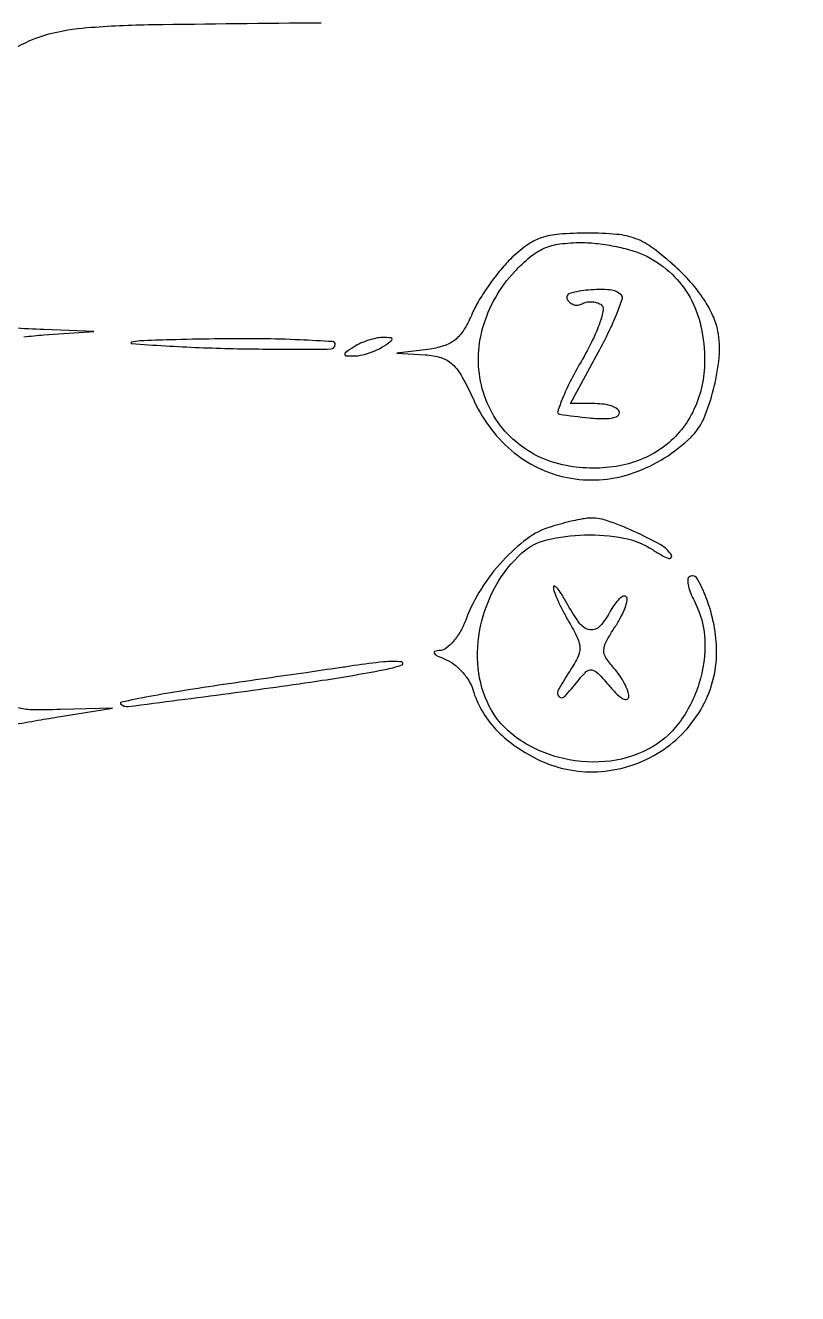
# Model space of a CAD drawing. Extents: x 24 to 1546, y 0 to 2379.
# Drawn here: x 632.3 to 713.8, y 1345.1 to 1478.9 of the extents above; entities that cross this region are included whole.
import ezdxf

# ---------------------------------------------------------------- set-up
doc = ezdxf.new("R2010")
doc.units = 0
doc.header["$MEASUREMENT"] = 0
doc.layers.get('0').update_dxf_attribs({"linetype": 'CONTINUOUS'})

msp = doc.modelspace()

# ---------------------------------------------------------------- linework, layer by layer
for points in [[(339.46395, 1554.999339, -0.000003), (282.698834, 1555.153426, -0.227171)], [(465.537864, 1516.025958, 0.00052), (514.769083, 1516.135333, 0.000015), (559.321584, 1516.282001, 0.198049), (559.82472, 1516.491386, 0.666901), (559.738404, 1516.700818, 0.000016), (515.705282, 1516.855093, 0.000528), (466.942902, 1516.972909, 0.000315)], [(631.5, 1476.684452, -0.066435), (634.773326, 1478.014282, -0.043654), (638.790692, 1478.687219, -0.016172), (645.671988, 1479.006554, -0.001353), (663.5, 1479.208497)], [(302.225653, 1186.047247, -0.000033), (424.8983, 1186.005815, -0.00004), (547.358432, 1185.946715, -0.198766), (549.570127, 1185.029873, 0.173075), (550.291384, 1184.687988, 0.041462), (551.637301, 1184.66509, 0.032602), (553.458309, 1184.905106, 0.015424), (555.767481, 1185.438663, -0.015869), (557.807001, 1185.908001, -0.024071), (559.607074, 1186.173274, -0.020949), (561.040309, 1186.254036, -0.263779), (561.498073, 1186.003118, -0.135735), (561.786806, 1185.013027, -0.000274), (562.006269, 1168.617677, -0.002149), (562.133706, 1153.69362, -0.00668)], [(536.964378, 1344.75, -0.007776), (537.04848, 1348.514513, -0.158293), (537.436324, 1349.570881, -0.329465), (538.237721, 1349.791309, -0.030831), (540.213208, 1348.885894, 0.137609), (542.642006, 1348.348128, 0.052712), (546.088408, 1348.907592, 0.045261), (550.043211, 1350.381377, 0.034371), (554.070129, 1352.665107, -0.030398), (555.680958, 1353.595608, -0.029854), (557.402314, 1354.33021, -0.031258), (558.985756, 1354.787546, -0.090865), (560.119559, 1354.83002), (562.398891, 1354.5), (562.25368, 1296, 0.000011), (562.194109, 1271.777433, 0.000011), (562.135194, 1247.372216, 0.000011), (562.084427, 1225.948068, 0.000042)], [(632.106756, 1446.033434, -0.018377), (634.25, 1446.262758), (639.5, 1446.630035), (634.25, 1446.815018, -0.009804), (630.987826, 1446.994057, -0.108255)], [(630.940625, 1405.10957, -0.00235), (633.601862, 1405.578647, -0.003226), (636, 1405.973826), (641.5, 1406.843732), (636, 1406.713461, -0.009701), (632.721138, 1406.699426, -0.086332), (631.308396, 1406.967253, -0.187624)], [(669.79548, 1002.302636, -0.00002), (669.596685, 899.530331, -0.000025), (669.388942, 796.915146, -0.198373)]]:
    msp.add_lwpolyline(points, format="xyb")
for points in [[(683.496363, 1454.25, 0.027575), (682.334851, 1452.965171, 0.018203), (681.140014, 1451.372032, 0.018335), (680.088414, 1449.732925, 0.033475), (679.373473, 1448.314363, -0.039997), (678.545489, 1446.723416, -0.087559), (677.628062, 1445.70747, -0.090292), (676.437563, 1445.085346, -0.044575), (674.763473, 1444.7244), (671.5, 1444.320074), (674.505852, 1444.160037, -0.062268), (676.180533, 1443.859502, -0.11518), (677.365916, 1443.162906, -0.077741), (678.404105, 1441.81127, -0.017427), (679.71064, 1439.206772, 0.115906), (683.911795, 1433.803638, 0.129873), (689.914342, 1431.117164, 0.126932), (696.568967, 1431.717666, 0.108009), (702.567325, 1435.459076, 0.099121), (703.904149, 1437.411751, 0.038714), (704.95366, 1440.523049, 0.038692), (705.531908, 1443.879545, 0.069789), (705.403541, 1446.662476, 0.061945), (704.888403, 1448.275203, 0.03799), (703.914949, 1450.020202, 0.034404), (702.559308, 1451.790285, 0.02844), (700.889401, 1453.480954, 0.022764), (698.54266, 1455.414616, 0.070203), (696.746118, 1456.404237, 0.06923), (694.732019, 1456.865379, 0.021713), (691.633483, 1457, 0.019311), (688.675184, 1456.885704, 0.062249), (686.749875, 1456.492277, 0.075483), (685.186848, 1455.685319, 0.038359)], [(697.90116, 1454.551112, -0.069457), (700.5599, 1452.669261, -0.07853), (702.474039, 1450.200001, -0.073658), (703.616187, 1447.125009, -0.052194), (704, 1443.45826, -0.108875), (702.880314, 1438.377131, -0.123581), (699.751372, 1434.505509, -0.117179), (695.016321, 1432.436899, -0.091261), (689.381699, 1432.456216, -0.139257), (683.757157, 1435.25818, -0.143922), (680.532289, 1440.565609, -0.135621), (680.593579, 1447.030584, -0.118622), (683.933084, 1452.928367, -0.031768), (685.583862, 1454.484586, -0.070073), (687.055618, 1455.391977, -0.070606), (688.71357, 1455.853677, -0.032666), (690.95087, 1456, -0.029498), (692.744318, 1455.894101, -0.021894), (694.703753, 1455.574389, -0.022283), (696.532165, 1455.107364, -0.045685)], [(689.510081, 1449.983688, 0.090427), (689.820631, 1449.639411, 0.095498), (690.22714, 1449.434921, 0.099685), (690.665803, 1449.401101, 0.108373), (691.069098, 1449.542705, -0.086823), (691.501521, 1449.715602, -0.059609), (692.028897, 1449.762169, -0.058261), (692.566391, 1449.682365, -0.072574), (693.029273, 1449.481908, -0.304832), (693.288857, 1448.909042, -0.040872), (692.946662, 1447.557686, -0.03261), (692.180329, 1445.71908, -0.014896), (690.955883, 1443.422891, 0.011613), (689.824611, 1441.334566, 0.020684), (689.006497, 1439.559481, 0.017575), (688.494234, 1438.179155, 0.46877), (688.676609, 1437.88598, 0.007329), (691.814948, 1437.498181, 0.03396), (693.639937, 1437.424422, 0.07117), (694.664954, 1437.599951, 0.325599), (695, 1438.059913, 0.240897), (694.815578, 1438.420482, 0.068907), (694.243562, 1438.723849, 0.052858), (693.411205, 1438.931441, 0.034713), (692.424891, 1439), (689.849782, 1439), (692.803945, 1444.454279, 0.011168), (693.896779, 1446.584248, 0.017501), (694.730017, 1448.466669, 0.011897), (695.311672, 1450.021744, 0.287427), (695.212387, 1450.454279, 0.179409), (694.02341, 1451.000084, 0.039435), (691.737985, 1450.992058, 0.047594), (689.765754, 1450.638352, 0.499128)], [(643.5, 1445.342983, 0.009082), (650.646879, 1444.923788, 0.009025), (657.819078, 1444.763287, 0.00257), (664.525441, 1444.768762, 0.413381), (665.002334, 1445.25, 0.396285), (664.719625, 1445.548814, 0.003351), (661.255373, 1445.728367, 0.009183), (657.139037, 1445.83837, 0.005513), (652.25, 1445.825293, 0.002594), (647.600174, 1445.737447, 0.007747), (644.420312, 1445.611547, 0.045002), (643.489487, 1445.475615, 0.855144)], [(667, 1445, 0.007261), (666.113979, 1444.408994, 0.246842), (666, 1444.192188, 0.399741), (666.133247, 1444.052153, 0.012417), (667, 1444.030626, 0.050718), (667.682758, 1444.10006, 0.027466), (668.5, 1444.315379, 0.027073), (669.315994, 1444.628749, 0.038252), (670, 1445, 0.007261), (670.886021, 1445.591006, 0.246842), (671, 1445.807812, 0.399741), (670.866753, 1445.947847, 0.012417), (670, 1445.969374, 0.050718), (669.317242, 1445.89994, 0.027466), (668.5, 1445.684621, 0.027073), (667.684006, 1445.371251, 0.038252)], [(687.784319, 1426.009709, 0.087317), (685.270444, 1424.74256, 0.046693), (682.680734, 1422.404367, 0.044487), (680.40426, 1419.435523, 0.051618), (678.817657, 1416.25, -0.038304), (678.236744, 1415.001602, -0.046021), (677.50138, 1413.936068, -0.052371), (676.729449, 1413.187405, -0.15742), (676.049112, 1412.936614, 0.061091), (675.535247, 1412.852144, 0.503569), (675.465551, 1412.662884, 0.137492), (675.77981, 1412.388715, 0.0152), (676.66206, 1412.001369, -0.068455), (677.541599, 1411.497772, -0.045336), (678.396467, 1410.70566, -0.045073), (679.100995, 1409.764892, -0.064233), (679.53034, 1408.814755, 0.057068), (680.489584, 1406.608552, 0.055855), (681.928414, 1404.658782, 0.051826), (683.867752, 1402.9582, 0.038419), (686.315351, 1401.492569, 0.128438), (692.679159, 1400.154375, 0.123445), (698.990808, 1402.06443, 0.125155), (703.593684, 1406.69617, 0.13411), (705.272727, 1412.843534, 0.048914), (704.998453, 1415.640462, 0.040822), (704.181477, 1418.512924, 0.048956), (703.168767, 1420.574892, 0.483619), (702.337959, 1420.671293, 0.213066), (702.214258, 1420.3481, 0.043103), (702.302384, 1419.724821, 0.038524), (702.541552, 1418.961459, 0.027699), (702.91898, 1418.151388, -0.114215), (704.021814, 1414.070724, -0.08506), (703.400224, 1409.431824, -0.084947), (701.267959, 1405.258998, -0.113397), (698.032733, 1402.516927, -0.100237), (693.470167, 1401.217561, -0.086), (688.491945, 1401.686598, -0.089127), (684.114513, 1403.765101, -0.120143), (681.264742, 1407.076801, -0.094184), (680.102953, 1411.062753, -0.076605), (680.357295, 1415.511342, -0.074721), (681.959666, 1419.778926, -0.081903), (684.709578, 1423.237172, -0.125665), (687.342769, 1424.626648, -0.053178), (691.333363, 1425.145395, -0.052652), (695.46, 1424.805441, -0.098476), (698.555128, 1423.555836, 0.016864), (699.545799, 1422.953463, 0.058454), (700.236828, 1422.664705, 0.302289), (700.485499, 1422.743833, 0.317349), (700.501046, 1422.998307, 0.127612), (699.326963, 1424.121771, 0.021855), (696.544775, 1425.520411, 0.023249), (693.627884, 1426.670676, 0.099343), (691.782119, 1426.914047, 0.030335), (691.111381, 1426.828, 0.008556), (690.078891, 1426.612942, 0.008591), (688.918073, 1426.329307, 0.008969)], [(688.040038, 1419.654292, 0.102087), (688.116545, 1419.16836, 0.014484), (688.501711, 1418.227593, 0.015992), (689.032214, 1417.128089, 0.01301), (689.667913, 1415.985032, -0.021427), (690.597726, 1414.244816, -0.113518), (690.833848, 1413.197768, -0.119594), (690.582229, 1412.179805, -0.02492), (689.64486, 1410.58074, 0.019837), (688.518902, 1408.703933, 0.358273), (688.640432, 1408.062867, 0.400322), (689.247588, 1408.103105, 0.020523), (690.640424, 1409.75, -0.035315), (691.504723, 1410.712735, -0.241652), (692.095766, 1410.891951, -0.159317), (692.743393, 1410.541688, -0.014087), (694.000666, 1409.139216, 0.025152), (694.770203, 1408.318098, 0.06829), (695.412696, 1407.848513, 0.19691), (695.809227, 1407.806347, 0.33358), (696, 1408.060475, 0.087842), (695.89144, 1408.673631, 0.032587), (695.536327, 1409.478271, 0.031075), (695.025613, 1410.32469, 0.032645), (694.42154, 1411.086697, -0.039234), (693.587983, 1412.1671, -0.153633), (693.36289, 1412.968485, -0.118568), (693.610452, 1413.87322, -0.019231), (694.556998, 1415.446646, 0.023061), (695.173285, 1416.489073, 0.034309), (695.604587, 1417.4569, 0.036878), (695.828242, 1418.243837, 0.252304), (695.716479, 1418.616855, 0.309278), (695.420869, 1418.67233, 0.082056), (694.997022, 1418.395768, 0.05417), (694.513694, 1417.845456, 0.030273), (694.045837, 1417.085646, -0.058358), (692.948914, 1415.50942, -0.253652), (691.915841, 1415.133014, -0.197379), (690.840007, 1415.773767, -0.036718), (689.571975, 1417.75, 0.013093), (688.995363, 1418.749505, 0.032014), (688.50656, 1419.443761, 0.081544), (688.186788, 1419.730282, 0.576343)], [(667, 1411.347796, -0.001523), (665.448685, 1411.11693, -0.000171), (661.920295, 1410.60405, -0.000208), (657.721049, 1409.996901, -0.000168), (653.218026, 1409.349285, 0.004103), (648.922056, 1408.696907, 0.007189), (645.379443, 1408.076788, 0.002589), (642.440524, 1407.502901, 0.598809), (642.376259, 1407.290408, 0.232425), (643.138535, 1407.030453, 0.000692), (653.800436, 1408.418604, 0.004297), (663.634761, 1409.798941, 0.011988), (670.5, 1410.991661, 0.042982), (672.061113, 1411.443779, 0.789157), (672.021867, 1411.736668, 0.050334), (670.100504, 1411.738247, 0.012756)]]:
    msp.add_lwpolyline(points, format="xyb", close=True)

doc.saveas('drawing.dxf')
